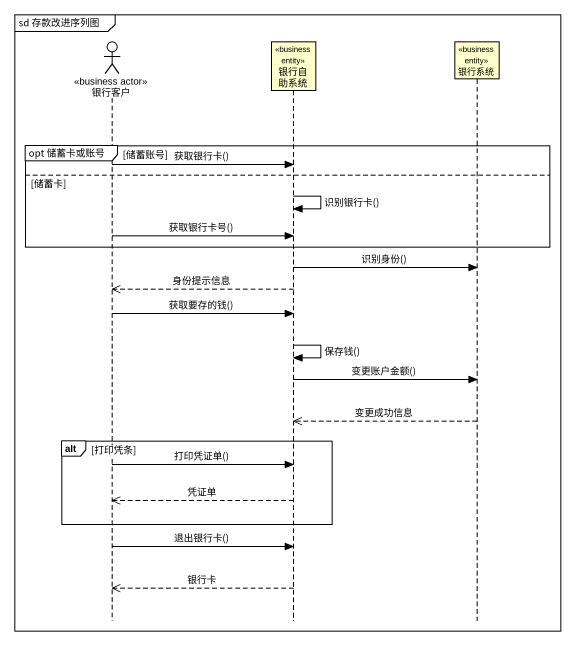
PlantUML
@startuml
mainframe sd 存款改进序列图
hide footbox
actor 银行客户 <<business actor>>
participant 银行自助系统 <<business entity>>
participant 银行系统 <<business entity>>

group opt 储蓄卡或账号 [储蓄账号]
  银行客户 -> 银行自助系统 : 获取银行卡()
else 储蓄卡
  银行自助系统 -> 银行自助系统 : 识别银行卡()
  银行客户 -> 银行自助系统 : 获取银行卡号()
end
银行自助系统 -> 银行系统 : 识别身份()
银行自助系统 -->> 银行客户 : 身份提示信息
银行客户 -> 银行自助系统 : 获取要存的钱()
银行自助系统 -> 银行自助系统 : 保存钱()
银行自助系统 -> 银行系统 : 变更账户金额()
银行系统 -->> 银行自助系统 : 变更成功信息
alt 打印凭条
  银行客户 -> 银行自助系统 : 打印凭证单()
  银行自助系统 -->> 银行客户 : 凭证单
end
银行客户 -> 银行自助系统 : 退出银行卡()
银行自助系统 -->> 银行客户 : 银行卡
@enduml
